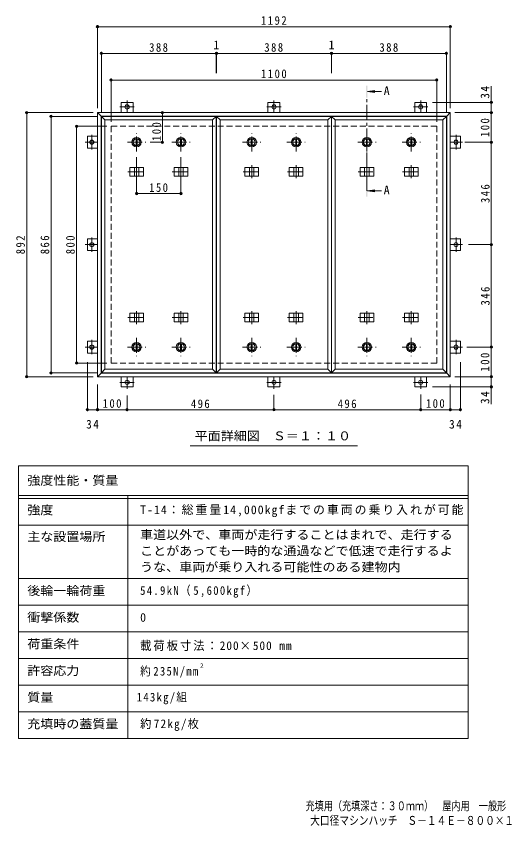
# Model space of a CAD drawing. Units: millimetres at full size, sheet at 1:10. Extents: x -1770 to 1949, y -1353 to 1381.
# Drawn here: x -1770 to -109, y -1353 to 1381 of the extents above; entities that cross this region are included whole.
import ezdxf
from ezdxf.enums import TextEntityAlignment as Align

# ---------------------------------------------------------------- set-up
doc = ezdxf.new("R2010")
doc.units = ezdxf.units.MM
doc.header["$LTSCALE"] = 10
doc.header["$PDMODE"] = 32
doc.header["$PDSIZE"] = 8
doc.linetypes.add('CHAIN1', pattern=[8, 5, -1, 1, -1])
doc.linetypes.add('DASHED2', pattern=[3, 2, -1])
for name, color, linetype, lineweight in [('0-1_躯体', 2, 'DASHED2', 9), ('0-2_仕上', 4, 'Continuous', 9), ('0-3_建具', 4, 'Continuous', 9), ('0-5_寸法', 4, 'Continuous', 9), ('0-C', 2, 'Continuous', 9), ('0-E', 3, 'Continuous', 9), ('0-F', 7, 'Continuous', 9), ('F-5_F-5ﾚｲﾔ', 7, 'Continuous', 9), ('F-F_F-Fﾚｲﾔ', 2, 'Continuous', 9)]:
    doc.layers.add(name, color=color, linetype=linetype, lineweight=lineweight)
doc.styles.add('ＭＳ ゴシック', font='')
doc.styles.get('ＭＳ ゴシック').set_extended_font_data('MS Gothic')

msp = doc.modelspace()

# ---------------------------------------------------------------- linework, layer by layer
at = {"layer": '0-1_躯体'}
for p, q in [((-1449.65, 1009.27), (-349.65, 1009.27)), ((-1449.65, 209.27), (-1449.65, 1009.27)), ((-349.65, 1009.27), (-349.65, 209.27)), ((-349.65, 209.27), (-1449.65, 209.27))]:
    msp.add_line(p, q, dxfattribs=at)
at = {"layer": '0-2_仕上'}
for p, q in [((-1482.65, 176.27), (-1482.65, 1042.27)), ((-1094.65, 176.27), (-1094.65, 1042.27)), ((-1093.65, 176.27), (-1093.65, 1042.27)), ((-705.65, 176.27), (-705.65, 1042.27)), ((-704.65, 176.27), (-704.65, 1042.27)), ((-316.65, 176.27), (-316.65, 1042.27)), ((-1470.65, 188.27), (-1470.65, 1030.27)), ((-1106.65, 188.27), (-1106.65, 1030.27)), ((-1081.65, 188.27), (-1081.65, 1030.27)), ((-717.65, 188.27), (-717.65, 1030.27)), ((-692.65, 188.27), (-692.65, 1030.27)), ((-328.65, 188.27), (-328.65, 1030.27))]:
    msp.add_line(p, q, dxfattribs=at)
for points in [[(-1470.65, 1030.27), (-1482.65, 1042.27), (-1094.65, 1042.27)], [(-1470.65, 1030.27), (-1106.65, 1030.27), (-1094.65, 1042.27)], [(-1081.65, 1030.27), (-1093.65, 1042.27), (-705.65, 1042.27)], [(-1081.65, 1030.27), (-717.65, 1030.27), (-705.65, 1042.27)], [(-692.65, 1030.27), (-704.65, 1042.27), (-316.65, 1042.27)], [(-692.65, 1030.27), (-328.65, 1030.27), (-316.65, 1042.27)], [(-1470.65, 188.27), (-1482.65, 176.27), (-1094.65, 176.27)], [(-1470.65, 188.27), (-1106.65, 188.27), (-1094.65, 176.27)], [(-1081.65, 188.27), (-1093.65, 176.27), (-705.65, 176.27)], [(-1081.65, 188.27), (-717.65, 188.27), (-705.65, 176.27)], [(-692.65, 188.27), (-704.65, 176.27), (-316.65, 176.27)], [(-692.65, 188.27), (-328.65, 188.27), (-316.65, 176.27)]]:
    msp.add_lwpolyline(points, dxfattribs=at)
at = {"layer": '0-3_建具', "color": 2}
for p, q in [((-1495.65, 1055.27), (-1483.65, 1043.27)), ((-1495.65, 1055.27), (-303.65, 1055.27)), ((-1495.65, 163.27), (-1495.65, 1055.27)), ((-1483.65, 1043.27), (-315.65, 1043.27)), ((-1483.65, 175.27), (-1483.65, 1043.27)), ((-315.65, 1043.27), (-303.65, 1055.27)), ((-315.65, 175.27), (-315.65, 1043.27)), ((-303.65, 1055.27), (-303.65, 163.27)), ((-1483.65, 175.27), (-1495.65, 163.27)), ((-315.65, 175.27), (-1483.65, 175.27)), ((-315.65, 175.27), (-303.65, 163.27)), ((-303.65, 163.27), (-1495.65, 163.27))]:
    msp.add_line(p, q, dxfattribs=at)
at = {"layer": '0-3_建具', "linetype": 'CHAIN1'}
for p, q in [((-1363.65, 877.39), (-1363.65, 834.15)), ((-1213.65, 877.39), (-1213.65, 834.15)), ((-974.65, 877.39), (-974.65, 834.15)), ((-824.65, 877.39), (-824.65, 834.15)), ((-585.65, 877.39), (-585.65, 834.15)), ((-435.65, 877.39), (-435.65, 834.15)), ((-1393.06, 855.27), (-1334.24, 855.27)), ((-1243.06, 855.27), (-1184.24, 855.27)), ((-1004.06, 855.27), (-945.24, 855.27)), ((-854.06, 855.27), (-795.24, 855.27)), ((-615.06, 855.27), (-556.24, 855.27)), ((-465.06, 855.27), (-406.24, 855.27)), ((-1363.65, 341.15), (-1363.65, 384.39)), ((-1213.65, 341.15), (-1213.65, 384.39)), ((-974.65, 341.15), (-974.65, 384.39)), ((-824.65, 341.15), (-824.65, 384.39)), ((-585.65, 341.15), (-585.65, 384.39)), ((-435.65, 341.15), (-435.65, 384.39)), ((-1393.06, 363.27), (-1334.24, 363.27)), ((-1243.06, 363.27), (-1184.24, 363.27)), ((-1004.06, 363.27), (-945.24, 363.27)), ((-854.06, 363.27), (-795.24, 363.27)), ((-615.06, 363.27), (-556.24, 363.27)), ((-465.06, 363.27), (-406.24, 363.27))]:
    msp.add_line(p, q, dxfattribs=at)
at = {"layer": '0-3_建具'}
for p, q in [((-1386.74, 870.27), (-1386.74, 840.27)), ((-1386.74, 870.27), (-1340.56, 870.27)), ((-1371.15, 870.27), (-1371.15, 840.27)), ((-1356.15, 870.27), (-1356.15, 840.27)), ((-1340.56, 870.27), (-1340.56, 840.27)), ((-1236.74, 870.27), (-1236.74, 840.27)), ((-1236.74, 870.27), (-1190.56, 870.27)), ((-1221.15, 870.27), (-1221.15, 840.27)), ((-1206.15, 870.27), (-1206.15, 840.27)), ((-1190.56, 870.27), (-1190.56, 840.27)), ((-997.74, 870.27), (-997.74, 840.27)), ((-997.74, 870.27), (-951.56, 870.27)), ((-982.15, 870.27), (-982.15, 840.27)), ((-967.15, 870.27), (-967.15, 840.27)), ((-951.56, 870.27), (-951.56, 840.27)), ((-847.74, 870.27), (-847.74, 840.27)), ((-847.74, 870.27), (-801.56, 870.27)), ((-832.15, 870.27), (-832.15, 840.27)), ((-817.15, 870.27), (-817.15, 840.27)), ((-801.56, 870.27), (-801.56, 840.27)), ((-608.74, 870.27), (-608.74, 840.27)), ((-608.74, 870.27), (-562.56, 870.27)), ((-593.15, 870.27), (-593.15, 840.27)), ((-578.15, 870.27), (-578.15, 840.27)), ((-562.56, 870.27), (-562.56, 840.27)), ((-458.74, 870.27), (-458.74, 840.27)), ((-458.74, 870.27), (-412.56, 870.27)), ((-443.15, 870.27), (-443.15, 840.27)), ((-428.15, 870.27), (-428.15, 840.27)), ((-412.56, 870.27), (-412.56, 840.27)), ((-1386.74, 840.27), (-1340.56, 840.27)), ((-1236.74, 840.27), (-1190.56, 840.27)), ((-997.74, 840.27), (-951.56, 840.27)), ((-847.74, 840.27), (-801.56, 840.27)), ((-608.74, 840.27), (-562.56, 840.27)), ((-458.74, 840.27), (-412.56, 840.27)), ((-1386.74, 348.27), (-1386.74, 378.27)), ((-1386.74, 378.27), (-1340.56, 378.27)), ((-1371.15, 348.27), (-1371.15, 378.27)), ((-1356.15, 348.27), (-1356.15, 378.27)), ((-1340.56, 348.27), (-1340.56, 378.27)), ((-1236.74, 348.27), (-1236.74, 378.27)), ((-1236.74, 378.27), (-1190.56, 378.27)), ((-1221.15, 348.27), (-1221.15, 378.27)), ((-1206.15, 348.27), (-1206.15, 378.27)), ((-1190.56, 348.27), (-1190.56, 378.27)), ((-997.74, 348.27), (-997.74, 378.27)), ((-997.74, 378.27), (-951.56, 378.27)), ((-982.15, 348.27), (-982.15, 378.27)), ((-967.15, 348.27), (-967.15, 378.27)), ((-951.56, 348.27), (-951.56, 378.27)), ((-847.74, 348.27), (-847.74, 378.27)), ((-847.74, 378.27), (-801.56, 378.27)), ((-832.15, 348.27), (-832.15, 378.27)), ((-817.15, 348.27), (-817.15, 378.27)), ((-801.56, 348.27), (-801.56, 378.27)), ((-608.74, 348.27), (-608.74, 378.27)), ((-608.74, 378.27), (-562.56, 378.27)), ((-593.15, 348.27), (-593.15, 378.27)), ((-578.15, 348.27), (-578.15, 378.27)), ((-562.56, 348.27), (-562.56, 378.27)), ((-458.74, 348.27), (-458.74, 378.27)), ((-458.74, 378.27), (-412.56, 378.27)), ((-443.15, 348.27), (-443.15, 378.27)), ((-428.15, 348.27), (-428.15, 378.27)), ((-412.56, 348.27), (-412.56, 378.27)), ((-1386.74, 348.27), (-1340.56, 348.27)), ((-1236.74, 348.27), (-1190.56, 348.27)), ((-997.74, 348.27), (-951.56, 348.27)), ((-847.74, 348.27), (-801.56, 348.27)), ((-608.74, 348.27), (-562.56, 348.27)), ((-458.74, 348.27), (-412.56, 348.27))]:
    msp.add_line(p, q, dxfattribs=at)
at = {"layer": '0-5_寸法'}
for p, q in [((-583.65, 1126.09), (-558.86, 1129.35)), ((-583.65, 1126.09), (-558.86, 1122.82)), ((-583.65, 1126.09), (-536.18, 1126.09)), ((-583.65, 790.96), (-558.86, 794.23)), ((-583.65, 790.96), (-558.86, 787.7)), ((-583.65, 790.96), (-536.18, 790.96))]:
    msp.add_line(p, q, dxfattribs=at)
at = {"layer": '0-5_寸法', "linetype": 'CHAIN1'}
msp.add_line((-585.65, 790.96), (-585.65, 1106.09), dxfattribs=at)
at = {"layer": '0-5_寸法', "color": 7}
msp.add_line((-1182.18, -70.14), (-617.12, -70.14), dxfattribs=at)
at = {"layer": '0-5_寸法'}
for points in [[(-583.65, 1146.09), (-587.65, 1146.09), (-583.65, 1106.09), (-587.65, 1106.09)], [(-583.65, 770.96), (-587.65, 770.96), (-583.65, 810.96), (-587.65, 810.96)]]:
    msp.add_solid(points, dxfattribs=at)
at = {"layer": '0-C', "linetype": 'CHAIN1'}
for p, q in [((-1363.65, 924.27), (-1363.65, 986.27)), ((-1213.65, 924.27), (-1213.65, 986.27)), ((-974.65, 924.27), (-974.65, 986.27)), ((-824.65, 924.27), (-824.65, 986.27)), ((-585.65, 924.27), (-585.65, 986.27)), ((-435.65, 924.27), (-435.65, 986.27)), ((-1394.65, 955.27), (-1332.65, 955.27)), ((-1244.65, 955.27), (-1182.65, 955.27)), ((-1005.65, 955.27), (-943.65, 955.27)), ((-855.65, 955.27), (-793.65, 955.27)), ((-616.65, 955.27), (-554.65, 955.27)), ((-466.65, 955.27), (-404.65, 955.27)), ((-1363.65, 294.27), (-1363.65, 232.27)), ((-1213.65, 294.27), (-1213.65, 232.27)), ((-974.65, 294.27), (-974.65, 232.27)), ((-824.65, 294.27), (-824.65, 232.27)), ((-585.65, 294.27), (-585.65, 232.27)), ((-435.65, 294.27), (-435.65, 232.27)), ((-1394.65, 263.27), (-1332.65, 263.27)), ((-1244.65, 263.27), (-1182.65, 263.27)), ((-1005.65, 263.27), (-943.65, 263.27)), ((-855.65, 263.27), (-793.65, 263.27)), ((-616.65, 263.27), (-554.65, 263.27)), ((-466.65, 263.27), (-404.65, 263.27))]:
    msp.add_line(p, q, dxfattribs=at)
at = {"layer": '0-C'}
for p, q in [((-1365.15, 966.67), (-1365.15, 943.87)), ((-1362.15, 966.67), (-1362.15, 943.87)), ((-1215.15, 966.67), (-1215.15, 943.87)), ((-1212.15, 966.67), (-1212.15, 943.87)), ((-976.15, 966.67), (-976.15, 943.87)), ((-973.15, 966.67), (-973.15, 943.87)), ((-826.15, 966.67), (-826.15, 943.87)), ((-823.15, 966.67), (-823.15, 943.87)), ((-587.15, 966.67), (-587.15, 943.87)), ((-584.15, 966.67), (-584.15, 943.87)), ((-437.15, 966.67), (-437.15, 943.87)), ((-434.15, 966.67), (-434.15, 943.87)), ((-1365.15, 251.87), (-1365.15, 274.67)), ((-1362.15, 251.87), (-1362.15, 274.67)), ((-1215.15, 251.87), (-1215.15, 274.67)), ((-1212.15, 251.87), (-1212.15, 274.67)), ((-976.15, 251.87), (-976.15, 274.67)), ((-973.15, 251.87), (-973.15, 274.67)), ((-826.15, 251.87), (-826.15, 274.67)), ((-823.15, 251.87), (-823.15, 274.67)), ((-587.15, 251.87), (-587.15, 274.67)), ((-584.15, 251.87), (-584.15, 274.67)), ((-437.15, 251.87), (-437.15, 274.67)), ((-434.15, 251.87), (-434.15, 274.67))]:
    msp.add_line(p, q, dxfattribs=at)
for centre, radius in [((-1363.65, 955.27), 16), ((-1363.65, 955.27), 12), ((-1363.65, 955.27), 11.5), ((-1213.65, 955.27), 16), ((-1213.65, 955.27), 12), ((-1213.65, 955.27), 11.5), ((-974.65, 955.27), 16), ((-974.65, 955.27), 12), ((-974.65, 955.27), 11.5), ((-824.65, 955.27), 16), ((-824.65, 955.27), 12), ((-824.65, 955.27), 11.5), ((-585.65, 955.27), 16), ((-585.65, 955.27), 12), ((-585.65, 955.27), 11.5), ((-435.65, 955.27), 16), ((-435.65, 955.27), 12), ((-435.65, 955.27), 11.5), ((-1363.65, 263.27), 16), ((-1363.65, 263.27), 12), ((-1363.65, 263.27), 11.5), ((-1213.65, 263.27), 16), ((-1213.65, 263.27), 12), ((-1213.65, 263.27), 11.5), ((-974.65, 263.27), 16), ((-974.65, 263.27), 12), ((-974.65, 263.27), 11.5), ((-824.65, 263.27), 16), ((-824.65, 263.27), 12), ((-824.65, 263.27), 11.5), ((-585.65, 263.27), 16), ((-585.65, 263.27), 12), ((-585.65, 263.27), 11.5), ((-435.65, 263.27), 16), ((-435.65, 263.27), 12), ((-435.65, 263.27), 11.5)]:
    msp.add_circle(centre, radius, dxfattribs=at)
at = {"layer": '0-E', "linetype": 'CHAIN1'}
for p, q in [((-1395.65, 1096.44), (-1395.65, 1055.27)), ((-899.65, 1096.44), (-899.65, 1055.27)), ((-403.65, 1096.44), (-403.65, 1055.27)), ((-1371.27, 1074.47), (-1420.03, 1074.47)), ((-875.27, 1074.47), (-924.03, 1074.47)), ((-379.27, 1074.47), (-428.03, 1074.47)), ((-1514.85, 979.65), (-1514.85, 930.89)), ((-284.45, 930.89), (-284.45, 979.65)), ((-1536.82, 955.27), (-1495.65, 955.27)), ((-262.48, 955.27), (-303.65, 955.27)), ((-1514.85, 633.65), (-1514.85, 584.89)), ((-284.45, 584.89), (-284.45, 633.65)), ((-1536.82, 609.27), (-1495.65, 609.27)), ((-262.48, 609.27), (-303.65, 609.27)), ((-1514.85, 287.65), (-1514.85, 238.89)), ((-284.45, 238.89), (-284.45, 287.65)), ((-1536.82, 263.27), (-1495.65, 263.27)), ((-262.48, 263.27), (-303.65, 263.27)), ((-1420.03, 144.07), (-1371.27, 144.07)), ((-1395.65, 122.1), (-1395.65, 163.27)), ((-924.03, 144.07), (-875.27, 144.07)), ((-899.65, 122.1), (-899.65, 163.27)), ((-428.03, 144.07), (-379.27, 144.07)), ((-403.65, 122.1), (-403.65, 163.27))]:
    msp.add_line(p, q, dxfattribs=at)
at = {"layer": '0-E'}
for p, q in [((-1415.65, 1089.47), (-1375.65, 1089.47)), ((-1415.65, 1089.47), (-1415.65, 1055.27)), ((-1375.65, 1089.47), (-1375.65, 1055.27)), ((-919.65, 1089.47), (-879.65, 1089.47)), ((-919.65, 1089.47), (-919.65, 1055.27)), ((-879.65, 1089.47), (-879.65, 1055.27)), ((-423.65, 1089.47), (-383.65, 1089.47)), ((-423.65, 1089.47), (-423.65, 1055.27)), ((-383.65, 1089.47), (-383.65, 1055.27)), ((-1529.85, 935.27), (-1529.85, 975.27)), ((-1529.85, 975.27), (-1495.65, 975.27)), ((-269.45, 975.27), (-303.65, 975.27)), ((-269.45, 975.27), (-269.45, 935.27)), ((-1529.85, 935.27), (-1495.65, 935.27)), ((-269.45, 935.27), (-303.65, 935.27)), ((-1529.85, 589.27), (-1529.85, 629.27)), ((-1529.85, 629.27), (-1495.65, 629.27)), ((-269.45, 629.27), (-303.65, 629.27)), ((-269.45, 629.27), (-269.45, 589.27)), ((-1529.85, 589.27), (-1495.65, 589.27)), ((-269.45, 589.27), (-303.65, 589.27)), ((-1529.85, 243.27), (-1529.85, 283.27)), ((-1529.85, 283.27), (-1495.65, 283.27)), ((-269.45, 283.27), (-303.65, 283.27)), ((-269.45, 283.27), (-269.45, 243.27)), ((-1529.85, 243.27), (-1495.65, 243.27)), ((-269.45, 243.27), (-303.65, 243.27)), ((-1415.65, 129.07), (-1415.65, 163.27)), ((-1375.65, 129.07), (-1375.65, 163.27)), ((-919.65, 129.07), (-919.65, 163.27)), ((-879.65, 129.07), (-879.65, 163.27)), ((-423.65, 129.07), (-423.65, 163.27)), ((-383.65, 129.07), (-383.65, 163.27)), ((-1375.65, 129.07), (-1415.65, 129.07)), ((-879.65, 129.07), (-919.65, 129.07)), ((-383.65, 129.07), (-423.65, 129.07))]:
    msp.add_line(p, q, dxfattribs=at)
for centre in [(-1395.65, 1074.47), (-899.65, 1074.47), (-403.65, 1074.47), (-1514.85, 955.27), (-284.45, 955.27), (-1514.85, 609.27), (-284.45, 609.27), (-1514.85, 263.27), (-284.45, 263.27), (-1395.65, 144.07), (-899.65, 144.07), (-403.65, 144.07)]:
    msp.add_circle(centre, 7, dxfattribs=at)
at = {"layer": '0-F'}
for p, q in [((-1495.65, 1070.27), (-1495.65, 1350.27)), ((-1495.65, 1345.27), (-303.65, 1345.27)), ((-303.65, 1070.27), (-303.65, 1350.27)), ((-1482.65, 1057.27), (-1482.65, 1260.27)), ((-1094.65, 1258.27), (-1094.65, 1188.15)), ((-1093.65, 1258.27), (-1093.65, 1188.15)), ((-705.65, 1258.27), (-705.65, 1188.15)), ((-704.65, 1258.27), (-704.65, 1188.15)), ((-316.65, 1057.27), (-316.65, 1260.27)), ((-1482.65, 1255.27), (-1094.65, 1255.27)), ((-1094.65, 1255.27), (-1093.65, 1255.27)), ((-1093.65, 1255.27), (-705.65, 1255.27)), ((-705.65, 1255.27), (-704.65, 1255.27)), ((-704.65, 1255.27), (-316.65, 1255.27)), ((-1449.65, 1024.27), (-1449.65, 1170.27)), ((-1449.65, 1165.27), (-349.65, 1165.27)), ((-349.65, 1024.27), (-349.65, 1170.27)), ((-165.56, 1089.47), (-165.56, 1144.65)), ((-160.56, 1089.47), (-363.65, 1089.47)), ((-165.56, 1055.27), (-165.56, 1089.47)), ((-1510.65, 1055.27), (-1739.91, 1055.27)), ((-1734.91, 163.27), (-1734.91, 1055.27)), ((-1497.65, 1042.27), (-1657.44, 1042.27)), ((-1652.44, 176.27), (-1652.44, 1042.27)), ((-1276.35, 1055.27), (-1276.35, 955.27)), ((-288.65, 1055.27), (-160.56, 1055.27)), ((-165.56, 955.27), (-165.56, 1055.27)), ((-1464.65, 1009.27), (-1571.27, 1009.27)), ((-1566.27, 209.27), (-1566.27, 1009.27)), ((-1273.35, 955.27), (-1317.47, 955.27)), ((-254.72, 955.27), (-160.56, 955.27)), ((-165.56, 955.27), (-165.56, 609.27)), ((-1363.65, 778.97), (-1363.65, 904.27)), ((-1213.65, 778.97), (-1213.65, 904.27)), ((-1363.65, 781.97), (-1213.65, 781.97)), ((-162.56, 609.27), (-242.48, 609.27)), ((-165.56, 609.27), (-165.56, 263.27)), ((-248.13, 263.27), (-160.56, 263.27)), ((-165.56, 163.27), (-165.56, 263.27)), ((-1464.65, 209.27), (-1571.27, 209.27)), ((-1529.85, 46.9), (-1529.85, 212.06)), ((-269.45, 46.91), (-269.45, 212.06)), ((-1497.65, 176.27), (-1657.44, 176.27)), ((-1510.65, 163.27), (-1739.91, 163.27)), ((-1495.65, 137.06), (-1495.65, 46.9)), ((-303.65, 137.06), (-303.65, 46.91)), ((-288.65, 163.27), (-160.56, 163.27)), ((-165.56, 163.27), (-165.56, 129.07)), ((-160.56, 129.07), (-363.65, 129.07)), ((-165.56, 129.07), (-165.56, 71.12)), ((-1395.65, 99.76), (-1395.65, 46.9)), ((-899.65, 48.9), (-899.65, 102.1)), ((-403.65, 103.13), (-403.65, 46.9)), ((-1529.85, 51.9), (-1495.65, 51.9)), ((-1495.65, 51.9), (-1395.65, 51.9)), ((-1395.65, 51.9), (-899.65, 51.9)), ((-899.65, 51.9), (-403.65, 51.9)), ((-403.65, 51.9), (-303.65, 51.9)), ((-303.65, 51.9), (-269.45, 51.9))]:
    msp.add_line(p, q, dxfattribs=at)
for p in [(-1495.65, 1345.27), (-303.65, 1345.27), (-1482.65, 1255.27), (-1094.65, 1255.27), (-1093.65, 1255.27), (-705.65, 1255.27), (-704.65, 1255.27), (-316.65, 1255.27), (-1449.65, 1165.27), (-349.65, 1165.27), (-165.56, 1089.47), (-1734.91, 1055.27), (-1652.44, 1042.27), (-1276.35, 1055.27), (-165.56, 1055.27), (-1566.27, 1009.27), (-1276.35, 955.27), (-165.56, 955.27), (-1363.65, 781.97), (-1213.65, 781.97), (-165.56, 609.27), (-165.56, 263.27), (-1566.27, 209.27), (-1734.91, 163.27), (-1652.44, 176.27), (-165.56, 163.27), (-165.56, 129.07), (-1529.85, 51.9), (-1495.65, 51.9), (-1395.65, 51.9), (-899.65, 51.9), (-403.65, 51.9), (-303.65, 51.91), (-269.45, 51.9)]:
    msp.add_point(p, dxfattribs=at)
at = {"layer": 'F-5_F-5ﾚｲﾔ'}
for p, q in [((-243, -138), (-243, -1058)), ((-1763, -338), (-243, -338)), ((-1763, -518), (-243, -518))]:
    msp.add_line(p, q, dxfattribs=at)
at = {"layer": 'F-F_F-Fﾚｲﾔ', "color": 7}
for p, q in [((-1763, -138), (-243, -138)), ((-1763, -138), (-1763, -1058)), ((-1763, -238), (-243, -238)), ((-1393, -238), (-1393, -1058)), ((-1763, -248), (-243, -248)), ((-1763, -338), (-243, -338)), ((-1763, -518), (-243, -518)), ((-1763, -608), (-243, -608)), ((-1763, -698), (-243, -698)), ((-243, -788), (-1763, -788)), ((-243, -878), (-1763, -878)), ((-243, -968), (-1763, -968)), ((-243, -1058), (-1763, -1058))]:
    msp.add_line(p, q, dxfattribs=at)

# ---------------------------------------------------------------- texts
at = {"layer": '0-5_寸法', "color": 2, "style": 'ＭＳ ゴシック'}
for p in [(-528.62, 1105.69), (-528.62, 770.57)]:
    msp.add_text('A', height=29.33, dxfattribs=at).set_placement(p, align=Align.BOTTOM_LEFT)
at = {"layer": '0-5_寸法', "color": 2, "style": 'ＭＳ ゴシック', "width": 1.1}
msp.add_text('平面詳細図\u3000Ｓ＝１：１０', height=29.33, dxfattribs=at).set_placement((-1167.15, -60.34), align=Align.BOTTOM_LEFT)
at = {"layer": '0-F', "color": 2, "style": 'ＭＳ ゴシック'}
for p in [(-1104.15, 1260.27), (-715.15, 1260.27)]:
    msp.add_text('1', height=29.33, dxfattribs=at).set_placement(p, align=Align.BOTTOM_LEFT)
at = {"layer": '0-F', "color": 2, "char_height": 29.33, "attachment_point": 7, "style": 'ＭＳ ゴシック'}
for s, insert in [('\\T1.28;\\W0.9;1192', (-943.4, 1351.27)), ('\\T1.27;\\W0.9;388', (-1321.15, 1260.27)), ('\\T1.27;\\W0.9;388', (-932.15, 1260.27)), ('\\T1.27;\\W0.9;388', (-543.15, 1260.27)), ('\\T1.28;\\W0.9;1100', (-943.4, 1171.27)), ('\\T1.27;\\W0.9;150', (-1321.15, 786.97)), ('\\T1.27;\\W0.9;100', (-1478.15, 57.9)), ('\\T1.27;\\W0.9;496', (-1180.15, 56.9)), ('\\T1.27;\\W0.9;496', (-684.15, 56.9)), ('\\T1.27;\\W0.9;100', (-386.15, 57.9)), ('\\T1.27;\\W0.95;34', (-1534, -12.32)), ('\\T1.27;\\W0.95;34', (-307.8, -12.32))]:
    msp.add_mtext(s, dxfattribs=dict(at, insert=insert))
at = {"layer": '0-F', "color": 2, "char_height": 29.33, "attachment_point": 7, "rotation": 90, "style": 'ＭＳ ゴシック'}
for s, insert in [('\\T1.27;\\W0.95;34', (-171.56, 1102.15)), ('\\T1.27;\\W0.9;100', (-1281.35, 959.28)), ('\\T1.27;\\W0.9;100', (-171.56, 972.77)), ('\\T1.27;\\W0.9;346', (-170.56, 749.77)), ('\\T1.27;\\W0.9;892', (-1740.91, 576.77)), ('\\T1.27;\\W0.9;866', (-1658.44, 576.77)), ('\\T1.27;\\W0.9;800', (-1572.27, 576.77)), ('\\T1.27;\\W0.9;346', (-170.56, 403.77)), ('\\T1.27;\\W0.9;100', (-171.56, 180.77)), ('\\T1.27;\\W0.95;34', (-171.56, 71.12))]:
    msp.add_mtext(s, dxfattribs=dict(at, insert=insert))
at = {"layer": 'F-5_F-5ﾚｲﾔ', "color": 6, "style": 'ＭＳ ゴシック'}
msp.add_text('2', height=14.66, dxfattribs=at).set_placement((-1148.94, -823.78), align=Align.BOTTOM_LEFT)
at = {"layer": 'F-5_F-5ﾚｲﾔ', "color": 2, "style": 'ＭＳ ゴシック'}
for s, width, p in [('充填用（充填深さ：３０ｍｍ）\u3000屋内用\u3000一般形\u3000スチール製\u3000ステンレス目地', 0.75, (-792.72, -1309.74)), ('大口径マシンハッチ\u3000Ｓ－１４Ｅ－８００×１１００', 0.8, (-777.22, -1358.94))]:
    msp.add_text(s, height=29.33, dxfattribs=dict(at, width=width)).set_placement(p, align=Align.BOTTOM_LEFT)
at = {"layer": 'F-F_F-Fﾚｲﾔ', "style": 'ＭＳ ゴシック', "width": 1.1}
for s, p in [('強度性能・質量', (-1733, -210.57)), ('強度', (-1733, -310.5)), ('車道以外で、車両が走行することはまれで、走行する', (-1351.67, -394.07)), ('主な設置場所', (-1733, -400.5)), ('ことがあっても一時的な通過などで低速で走行するよ', (-1351.67, -448.55)), ('うな、車両が乗り入れる可能性のある建物内', (-1351.67, -503.04)), ('後輪一輪荷重', (-1733, -583)), ('衝撃係数', (-1733, -673)), ('荷重条件', (-1733, -763)), ('許容応力', (-1733, -853)), ('質量', (-1733, -943)), ('充填時の蓋質量', (-1733, -1033))]:
    msp.add_text(s, height=29.33, dxfattribs=at).set_placement(p, align=Align.BOTTOM_LEFT)
at = {"layer": 'F-F_F-Fﾚｲﾔ', "style": 'ＭＳ ゴシック'}
msp.add_text('0', height=29.33, dxfattribs=at).set_placement((-1351.67, -673), align=Align.BOTTOM_LEFT)
at = {"layer": 'F-F_F-Fﾚｲﾔ', "char_height": 29.33, "attachment_point": 7, "style": 'ＭＳ ゴシック'}
for s, insert in [('\\T1.17;T-14：総重量14,000kgfまでの車両の乗り入れが可能', (-1351.67, -310.5)), ('\\T1.25;\\W0.9;54.9kN（5,600kgf）', (-1351.67, -583)), ('\\T1.18;\\W0.95;載荷板寸法：200×500\\~mm', (-1351.67, -763)), ('\\T1.24;\\W0.9;約235N/mm', (-1351.67, -853)), ('\\T1.24;\\W0.9;143kg/組', (-1362.92, -943)), ('\\T1.21;\\W0.95;約72kg/枚', (-1351.67, -1033))]:
    msp.add_mtext(s, dxfattribs=dict(at, insert=insert))

doc.saveas('drawing.dxf')
